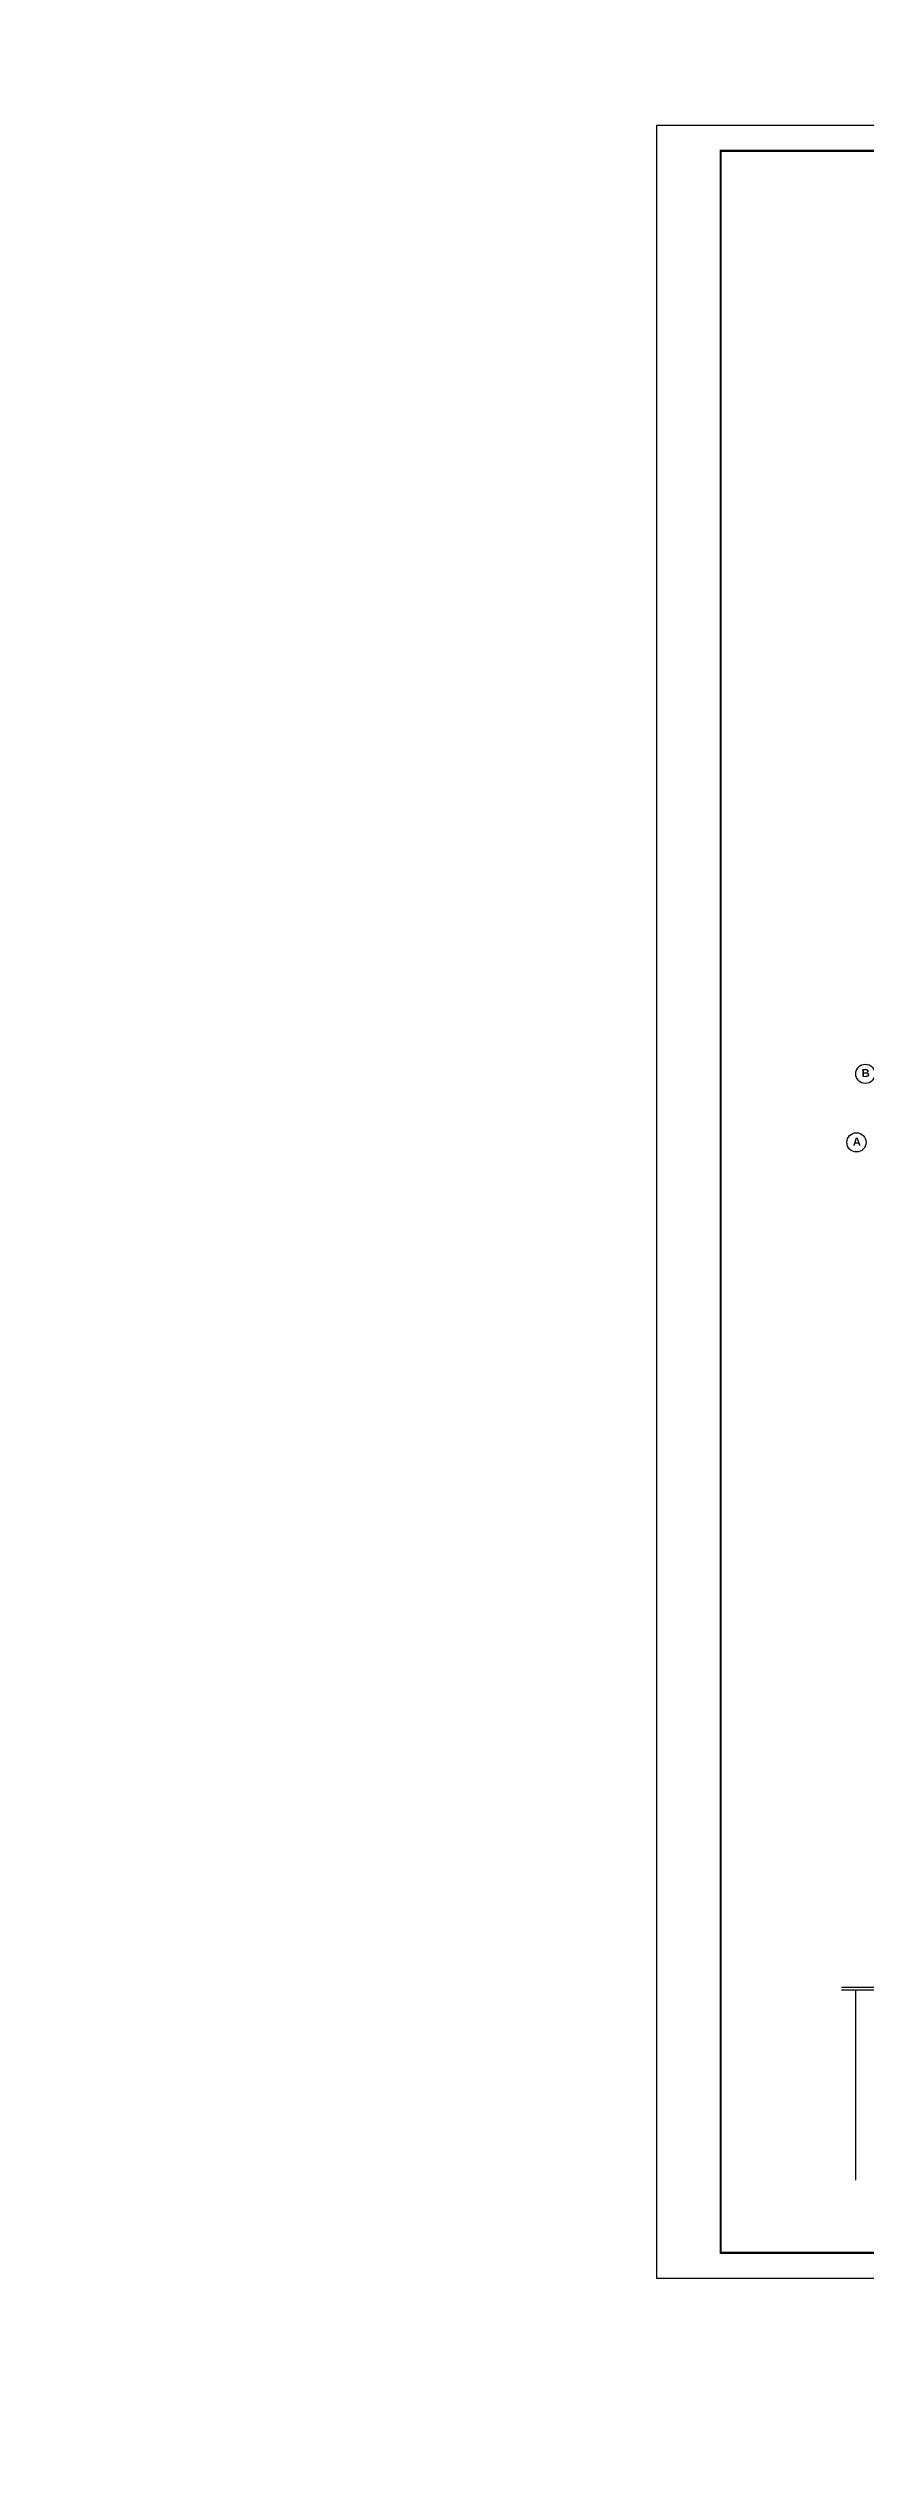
# Model space of a CAD drawing. Extents: x 23317406 to 24383751, y 42324270 to 43451021.
# Drawn here: x 23850579 to 23914445, y 43039150 to 43228047 of the extents above; entities that cross this region are included whole.
import ezdxf

# ---------------------------------------------------------------- set-up
doc = ezdxf.new("R2010")
doc.units = 0
doc.header["$MEASUREMENT"] = 0
doc.layers.get('0').update_dxf_attribs({"linetype": 'CONTINUOUS'})
for name, color, linetype in [('FRAME', 7, 'CONTINUOUS'), ('墙', 7, 'CONTINUOUS'), ('散水', 9, 'CONTINUOUS'), ('辅助件', 9, 'CONTINUOUS')]:
    doc.layers.add(name, color=color, linetype=linetype)
doc.styles.add('T-SG-01$0$Arial', font='ARIALBD.TTF')

msp = doc.modelspace()

# ---------------------------------------------------------------- linework, layer by layer
at = {"color": 2}
for centre in [(23914419.87069, 43147945.60918), (23913722.60839, 43142590.81458)]:
    msp.add_circle(centre, 750, dxfattribs=at)
at = {"layer": 'FRAME'}
msp.add_lwpolyline([(23898114.9548, 43053839.75614), (23898114.9548, 43222039.75614), (24135914.9548, 43222039.75614), (24135914.9548, 43053839.75614)], close=True, dxfattribs=at)
at = {"layer": 'FRAME', "const_width": 180}
msp.add_lwpolyline([(23903114.9548, 43055839.75614), (23903114.9548, 43220039.75614), (24133914.9548, 43220039.75614), (24133914.9548, 43055839.75614)], close=True, dxfattribs=at)
at = {"layer": '墙', "ltscale": 5000}
for start, end in [(67.1172342395, 67.1172342395), (66.2587266313, 66.2587266313), (64.4772342395, 64.4772342395), (64.9387266313, 64.9387266313)]:
    msp.add_arc((23850578.58196, 42857442.58139), 533172.67138, start, end, dxfattribs=at)
at = {"layer": '墙'}
for centre, start, end in [((23850634.74669, 42857737.27781), 79.4743453394, 79.4743453394), ((23850639.30178, 42857736.37231), 78.1227654233, 78.1227654233), ((23850644.55659, 42857735.23786), 77.5606287088, 77.5606287088), ((23850649.0789, 42857734.18074), 76.2090487927, 76.2090487927)]:
    msp.add_arc(centre, 530172.67138, start, end, dxfattribs=at)
at = {"layer": '散水'}
msp.add_line((23913670, 43061522.48437), (23913670, 43076404.23648), dxfattribs=at)
at = {"layer": '辅助件'}
for points in [[(23912549.50915, 43076404.23646), (23928570, 43076404.23646), (23928570, 43116804.23646), (23923035.64324, 43116804.23646)], [(23912549.50915, 43076604.23646), (23928370, 43076604.23646), (23928370, 43116604.23646), (23923035.64324, 43116604.23646)]]:
    msp.add_lwpolyline(points, dxfattribs=at)

# ---------------------------------------------------------------- texts
at = {"color": 3, "style": 'T-SG-01$0$Arial'}
for s, p in [('B', (23914142.20867, 43147685.74318)), ('A', (23913444.94637, 43142330.94857))]:
    msp.add_text(s, height=625, rotation=1.2124076045, dxfattribs=at).set_placement(p)

doc.saveas('drawing.dxf')
